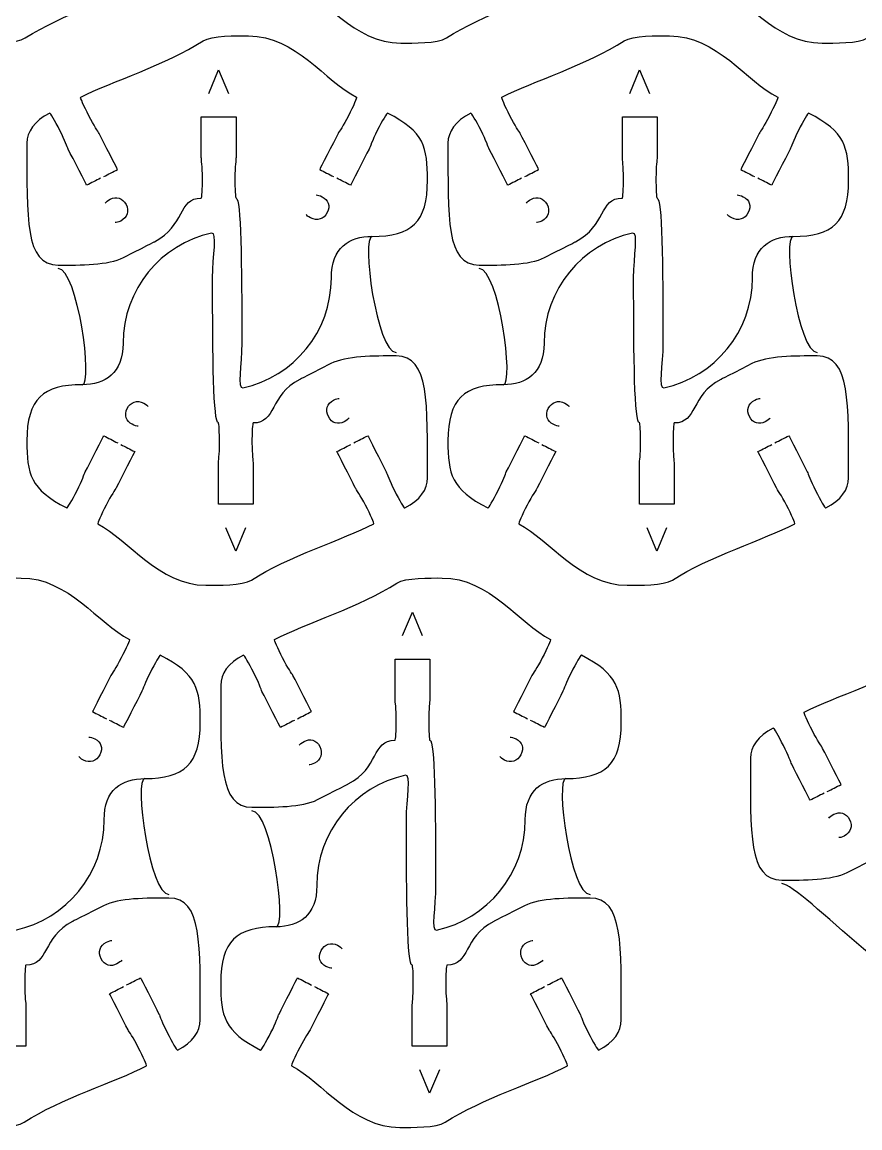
# Model space of a CAD drawing. Extents: x 0 to 300, y 0 to 300.
# Drawn here: x 150.5 to 222.8, y 105.4 to 200.8 of the extents above; entities that cross this region are included whole.
import ezdxf

# ---------------------------------------------------------------- set-up
doc = ezdxf.new("R2010")
doc.units = 0
doc.header["$MEASUREMENT"] = 0
doc.layers.add('DEFAULT', color=7, linetype='CONTINUOUS')

msp = doc.modelspace()

# ---------------------------------------------------------------- linework, layer by layer
at = {"layer": 'DEFAULT', "color": 250}
for points in [[(166.592, 194.684), (167.43, 196.704), (168.283, 194.684)], [(202.935, 194.684), (203.773, 196.704), (204.626, 194.684)], [(169.76, 157.202), (168.922, 155.181), (168.069, 157.202)], [(206.103, 157.202), (205.265, 155.181), (204.412, 157.202)], [(183.32, 147.892), (184.158, 149.913), (185.011, 147.892)], [(186.488, 110.41), (185.65, 108.39), (184.797, 110.41)]]:
    msp.add_lwpolyline(points, dxfattribs=at)
at = {"layer": 'DEFAULT', "color": 1}
for points, knots in [([(139.481, 211.18), (139.881, 210.974), (140.281, 210.769), (140.681, 210.563), (140.681, 210.563), (139.485, 208.227), (139.086, 207.444), (139.009, 207.289), (138.642, 206.795), (138.204, 205.934), (137.76, 205.07), (137.446, 204.357), (137.492, 204.329), (140.166, 202.964), (142.755, 199.03), (146.83, 199.03), (147.871, 199.03), (149.994, 198.985), (150.749, 199.471), (153.903, 201.507), (158.641, 202.964), (161.311, 204.329), (161.361, 204.357), (161.043, 205.07), (160.606, 205.934), (160.165, 206.795), (159.798, 207.289), (159.72, 207.444), (159.322, 208.227), (158.122, 210.563), (158.122, 210.563), (158.523, 210.769), (158.924, 210.974), (159.325, 211.18)], [0, 0, 0, 0, 3.823938, 3.823938, 3.823938, 4.823938, 4.823938, 4.823938, 5.823938, 5.823938, 5.823938, 6.823938, 6.823938, 6.823938, 7.823938, 7.823938, 7.823938, 8.823938, 8.823938, 8.823938, 9.823938, 9.823938, 9.823938, 10.823938, 10.823938, 10.823938, 11.823938, 11.823938, 11.823938, 12.823938, 12.823938, 12.823938, 16.65677, 16.65677, 16.65677, 16.65677]), ([(175.824, 211.18), (176.224, 210.974), (176.624, 210.769), (177.023, 210.563), (177.023, 210.563), (175.827, 208.227), (175.429, 207.444), (175.351, 207.289), (174.984, 206.795), (174.547, 205.934), (174.102, 205.07), (173.788, 204.357), (173.834, 204.329), (176.508, 202.964), (179.098, 199.03), (183.172, 199.03), (184.213, 199.03), (186.337, 198.985), (187.092, 199.471), (190.245, 201.507), (194.983, 202.964), (197.654, 204.329), (197.703, 204.357), (197.386, 205.07), (196.948, 205.934), (196.507, 206.795), (196.14, 207.289), (196.063, 207.444), (195.664, 208.227), (194.465, 210.563), (194.465, 210.563), (194.866, 210.769), (195.267, 210.974), (195.668, 211.18)], [0, 0, 0, 0, 3.823938, 3.823938, 3.823938, 4.823938, 4.823938, 4.823938, 5.823938, 5.823938, 5.823938, 6.823938, 6.823938, 6.823938, 7.823938, 7.823938, 7.823938, 8.823938, 8.823938, 8.823938, 9.823938, 9.823938, 9.823938, 10.823938, 10.823938, 10.823938, 11.823938, 11.823938, 11.823938, 12.823938, 12.823938, 12.823938, 16.65677, 16.65677, 16.65677, 16.65677]), ([(212.166, 211.18), (212.566, 210.974), (212.966, 210.769), (213.366, 210.563), (213.366, 210.563), (212.17, 208.227), (211.771, 207.444), (211.694, 207.289), (211.327, 206.795), (210.889, 205.934), (210.445, 205.07), (210.131, 204.357), (210.177, 204.329), (212.851, 202.964), (215.44, 199.03), (219.515, 199.03), (220.555, 199.03), (222.679, 198.985), (223.434, 199.471), (226.588, 201.507), (231.326, 202.964), (233.996, 204.329), (234.046, 204.357), (233.728, 205.07), (233.291, 205.934), (232.85, 206.795), (232.483, 207.289), (232.405, 207.444), (232.007, 208.227), (230.807, 210.563), (230.807, 210.563), (231.208, 210.769), (231.609, 210.974), (232.01, 211.18)], [0, 0, 0, 0, 3.823938, 3.823938, 3.823938, 4.823938, 4.823938, 4.823938, 5.823938, 5.823938, 5.823938, 6.823938, 6.823938, 6.823938, 7.823938, 7.823938, 7.823938, 8.823938, 8.823938, 8.823938, 9.823938, 9.823938, 9.823938, 10.823938, 10.823938, 10.823938, 11.823938, 11.823938, 11.823938, 12.823938, 12.823938, 12.823938, 16.65677, 16.65677, 16.65677, 16.65677]), ([(157.516, 187.503), (157.916, 187.707), (158.316, 187.912), (158.716, 188.117), (158.716, 188.117), (157.52, 190.452), (157.121, 191.235), (157.044, 191.39), (156.677, 191.884), (156.236, 192.745), (155.798, 193.609), (155.481, 194.322), (155.53, 194.35), (158.201, 195.715), (162.938, 197.172), (166.092, 199.208), (166.847, 199.698), (168.971, 199.649), (170.012, 199.649), (174.086, 199.649), (176.676, 195.715), (179.346, 194.35), (179.396, 194.322), (179.082, 193.609), (178.637, 192.745), (178.2, 191.884), (177.833, 191.39), (177.755, 191.235), (177.356, 190.452), (176.161, 188.117), (176.161, 188.117), (176.56, 187.912), (176.96, 187.707), (177.36, 187.503)], [0, 0, 0, 0, 3.819372, 3.819372, 3.819372, 4.819372, 4.819372, 4.819372, 5.819372, 5.819372, 5.819372, 6.819372, 6.819372, 6.819372, 7.819372, 7.819372, 7.819372, 8.819372, 8.819372, 8.819372, 9.819372, 9.819372, 9.819372, 10.819372, 10.819372, 10.819372, 11.819372, 11.819372, 11.819372, 12.819372, 12.819372, 12.819372, 16.638743, 16.638743, 16.638743, 16.638743]), ([(193.859, 187.503), (194.258, 187.707), (194.658, 187.912), (195.058, 188.117), (195.058, 188.117), (193.862, 190.452), (193.464, 191.235), (193.386, 191.39), (193.019, 191.884), (192.578, 192.745), (192.141, 193.609), (191.823, 194.322), (191.872, 194.35), (194.543, 195.715), (199.281, 197.172), (202.435, 199.208), (203.19, 199.698), (205.313, 199.649), (206.354, 199.649), (210.429, 199.649), (213.018, 195.715), (215.689, 194.35), (215.738, 194.322), (215.424, 193.609), (214.979, 192.745), (214.542, 191.884), (214.175, 191.39), (214.097, 191.235), (213.699, 190.452), (212.503, 188.117), (212.503, 188.117), (212.903, 187.912), (213.303, 187.707), (213.702, 187.503)], [0, 0, 0, 0, 3.819372, 3.819372, 3.819372, 4.819372, 4.819372, 4.819372, 5.819372, 5.819372, 5.819372, 6.819372, 6.819372, 6.819372, 7.819372, 7.819372, 7.819372, 8.819372, 8.819372, 8.819372, 9.819372, 9.819372, 9.819372, 10.819372, 10.819372, 10.819372, 11.819372, 11.819372, 11.819372, 12.819372, 12.819372, 12.819372, 16.638743, 16.638743, 16.638743, 16.638743]), ([(157.248, 187.365), (156.847, 187.161), (156.446, 186.956), (156.045, 186.751), (156.045, 186.751), (154.849, 189.09), (154.451, 189.866), (154.373, 190.022), (154.182, 190.611), (153.745, 191.472), (153.304, 192.332), (152.909, 193.01), (152.86, 192.985), (151.515, 192.297), (150.891, 191.383), (150.891, 190.378), (150.891, 183.904), (150.704, 179.862), (153.59, 179.862), (155.498, 179.862), (157.925, 179.858), (159.231, 180.518), (161.901, 181.88), (161.901, 181.883), (161.901, 181.883), (164.572, 183.248), (163.912, 185.651), (165.941, 185.651), (165.993, 185.651), (166.039, 186.434), (166.039, 187.4), (166.039, 188.371), (165.941, 188.977), (165.941, 189.154), (165.941, 190.32), (165.941, 191.487), (165.941, 192.653), (166.94, 192.653), (167.94, 192.653), (168.939, 192.653), (168.939, 191.487), (168.939, 190.32), (168.939, 189.154), (168.939, 188.977), (168.84, 188.371), (168.84, 187.4), (168.84, 186.434), (168.883, 185.651), (168.939, 185.651), (169.373, 185.651), (169.44, 180.045), (169.44, 173.113), (169.44, 171.268), (168.999, 169.162), (169.528, 169.261), (173.899, 170.22), (177.169, 174.111), (177.169, 178.768), (177.169, 181.372), (178.708, 182.342), (180.69, 182.342), (184.073, 182.342), (185.467, 183.569), (185.467, 187.192), (185.467, 190.046), (185.192, 191.362), (182.02, 192.985), (181.971, 193.01), (181.576, 192.332), (181.131, 191.472), (180.694, 190.611), (180.503, 190.022), (180.426, 189.87), (180.027, 189.09), (178.831, 186.751), (178.831, 186.751), (178.431, 186.956), (178.031, 187.161), (177.632, 187.365)], [0, 0, 0, 0, 3.828276, 3.828276, 3.828276, 4.828276, 4.828276, 4.828276, 5.828276, 5.828276, 5.828276, 6.828276, 6.828276, 6.828276, 7.828276, 7.828276, 7.828276, 8.828276, 8.828276, 8.828276, 9.828276, 9.828276, 9.828276, 10.828276, 10.828276, 10.828276, 11.828276, 11.828276, 11.828276, 12.828276, 12.828276, 12.828276, 13.828276, 13.828276, 13.828276, 23.748276, 23.748276, 23.748276, 32.248276, 32.248276, 32.248276, 42.168276, 42.168276, 42.168276, 43.168276, 43.168276, 43.168276, 44.168276, 44.168276, 44.168276, 45.168276, 45.168276, 45.168276, 46.168276, 46.168276, 46.168276, 47.168276, 47.168276, 47.168276, 48.168276, 48.168276, 48.168276, 49.168276, 49.168276, 49.168276, 50.168276, 50.168276, 50.168276, 51.168276, 51.168276, 51.168276, 52.168276, 52.168276, 52.168276, 53.168276, 53.168276, 53.168276, 56.987648, 56.987648, 56.987648, 56.987648]), ([(193.591, 187.365), (193.19, 187.161), (192.789, 186.956), (192.388, 186.751), (192.388, 186.751), (191.192, 189.09), (190.793, 189.866), (190.715, 190.022), (190.525, 190.611), (190.087, 191.472), (189.646, 192.332), (189.251, 193.01), (189.202, 192.985), (187.858, 192.297), (187.233, 191.383), (187.233, 190.378), (187.233, 183.904), (187.046, 179.862), (189.932, 179.862), (191.841, 179.862), (194.268, 179.858), (195.573, 180.518), (198.244, 181.88), (198.244, 181.883), (198.244, 181.883), (200.914, 183.248), (200.254, 185.651), (202.283, 185.651), (202.336, 185.651), (202.382, 186.434), (202.382, 187.4), (202.382, 188.371), (202.283, 188.977), (202.283, 189.154), (202.283, 190.32), (202.283, 191.487), (202.283, 192.653), (203.282, 192.653), (204.282, 192.653), (205.282, 192.653), (205.282, 191.487), (205.282, 190.32), (205.282, 189.154), (205.282, 188.977), (205.183, 188.371), (205.183, 187.4), (205.183, 186.434), (205.225, 185.651), (205.282, 185.651), (205.715, 185.651), (205.783, 180.045), (205.783, 173.113), (205.783, 171.268), (205.342, 169.162), (205.871, 169.261), (210.242, 170.22), (213.512, 174.111), (213.512, 178.768), (213.512, 181.372), (215.05, 182.342), (217.033, 182.342), (220.416, 182.342), (221.809, 183.569), (221.809, 187.192), (221.809, 190.046), (221.534, 191.362), (218.363, 192.985), (218.313, 193.01), (217.918, 192.332), (217.474, 191.472), (217.036, 190.611), (216.846, 190.022), (216.768, 189.87), (216.369, 189.09), (215.173, 186.751), (215.173, 186.751), (214.774, 186.956), (214.374, 187.161), (213.974, 187.365)], [0, 0, 0, 0, 3.828276, 3.828276, 3.828276, 4.828276, 4.828276, 4.828276, 5.828276, 5.828276, 5.828276, 6.828276, 6.828276, 6.828276, 7.828276, 7.828276, 7.828276, 8.828276, 8.828276, 8.828276, 9.828276, 9.828276, 9.828276, 10.828276, 10.828276, 10.828276, 11.828276, 11.828276, 11.828276, 12.828276, 12.828276, 12.828276, 13.828276, 13.828276, 13.828276, 23.748276, 23.748276, 23.748276, 32.248276, 32.248276, 32.248276, 42.168276, 42.168276, 42.168276, 43.168276, 43.168276, 43.168276, 44.168276, 44.168276, 44.168276, 45.168276, 45.168276, 45.168276, 46.168276, 46.168276, 46.168276, 47.168276, 47.168276, 47.168276, 48.168276, 48.168276, 48.168276, 49.168276, 49.168276, 49.168276, 50.168276, 50.168276, 50.168276, 51.168276, 51.168276, 51.168276, 52.168276, 52.168276, 52.168276, 53.168276, 53.168276, 53.168276, 56.987648, 56.987648, 56.987648, 56.987648]), ([(179.106, 164.523), (179.507, 164.727), (179.908, 164.932), (180.309, 165.137), (180.309, 165.137), (181.505, 162.794), (181.904, 162.018), (181.981, 161.863), (182.172, 161.277), (182.609, 160.416), (183.05, 159.556), (183.445, 158.875), (183.495, 158.903), (184.839, 159.587), (185.463, 160.501), (185.463, 161.51), (185.463, 167.98), (185.65, 172.026), (182.765, 172.026), (180.852, 172.026), (178.429, 172.03), (177.124, 171.367), (174.457, 170.009), (174.453, 170.001), (174.453, 170.001), (171.783, 168.636), (172.442, 166.237), (170.414, 166.237), (170.361, 166.237), (170.315, 165.454), (170.315, 164.488), (170.315, 163.517), (170.414, 162.911), (170.414, 162.734), (170.414, 161.568), (170.414, 160.401), (170.414, 159.235), (169.414, 159.235), (168.415, 159.235), (167.415, 159.235), (167.415, 160.401), (167.415, 161.568), (167.415, 162.734), (167.415, 162.911), (167.514, 163.517), (167.514, 164.488), (167.514, 165.454), (167.472, 166.237), (167.415, 166.237), (166.981, 166.237), (166.914, 171.843), (166.914, 178.775), (166.914, 180.62), (167.355, 182.726), (166.826, 182.627), (162.455, 181.668), (159.185, 177.777), (159.185, 173.12), (159.185, 170.517), (157.647, 169.543), (155.664, 169.543), (152.281, 169.543), (150.888, 168.315), (150.888, 164.696), (150.888, 161.838), (151.163, 160.526), (154.334, 158.903), (154.384, 158.875), (154.779, 159.556), (155.223, 160.413), (155.661, 161.277), (155.848, 161.863), (155.925, 162.018), (156.324, 162.794), (157.523, 165.137), (157.523, 165.137), (157.924, 164.931), (158.325, 164.725), (158.726, 164.519)], [0, 0, 0, 0, 3.828276, 3.828276, 3.828276, 4.828276, 4.828276, 4.828276, 5.828276, 5.828276, 5.828276, 6.828276, 6.828276, 6.828276, 7.828276, 7.828276, 7.828276, 8.828276, 8.828276, 8.828276, 9.828276, 9.828276, 9.828276, 10.828276, 10.828276, 10.828276, 11.828276, 11.828276, 11.828276, 12.828276, 12.828276, 12.828276, 13.828276, 13.828276, 13.828276, 23.748276, 23.748276, 23.748276, 32.248276, 32.248276, 32.248276, 42.168276, 42.168276, 42.168276, 43.168276, 43.168276, 43.168276, 44.168276, 44.168276, 44.168276, 45.168276, 45.168276, 45.168276, 46.168276, 46.168276, 46.168276, 47.168276, 47.168276, 47.168276, 48.168276, 48.168276, 48.168276, 49.168276, 49.168276, 49.168276, 50.168276, 50.168276, 50.168276, 51.168276, 51.168276, 51.168276, 52.168276, 52.168276, 52.168276, 53.168276, 53.168276, 53.168276, 57.001108, 57.001108, 57.001108, 57.001108]), ([(215.449, 164.523), (215.85, 164.727), (216.251, 164.932), (216.652, 165.137), (216.652, 165.137), (217.848, 162.794), (218.246, 162.018), (218.324, 161.863), (218.514, 161.277), (218.952, 160.416), (219.393, 159.556), (219.788, 158.875), (219.837, 158.903), (221.181, 159.587), (221.806, 160.501), (221.806, 161.51), (221.806, 167.98), (221.993, 172.026), (219.107, 172.026), (217.195, 172.026), (214.771, 172.03), (213.466, 171.367), (210.799, 170.009), (210.795, 170.001), (210.795, 170.001), (208.125, 168.636), (208.785, 166.237), (206.756, 166.237), (206.703, 166.237), (206.657, 165.454), (206.657, 164.488), (206.657, 163.517), (206.756, 162.911), (206.756, 162.734), (206.756, 161.568), (206.756, 160.401), (206.756, 159.235), (205.757, 159.235), (204.757, 159.235), (203.758, 159.235), (203.758, 160.401), (203.758, 161.568), (203.758, 162.734), (203.758, 162.911), (203.856, 163.517), (203.856, 164.488), (203.856, 165.454), (203.814, 166.237), (203.758, 166.237), (203.324, 166.237), (203.257, 171.843), (203.257, 178.775), (203.257, 180.62), (203.698, 182.726), (203.168, 182.627), (198.798, 181.668), (195.527, 177.777), (195.527, 173.12), (195.527, 170.517), (193.989, 169.543), (192.007, 169.543), (188.623, 169.543), (187.23, 168.315), (187.23, 164.696), (187.23, 161.838), (187.505, 160.526), (190.677, 158.903), (190.726, 158.875), (191.121, 159.556), (191.566, 160.413), (192.003, 161.277), (192.19, 161.863), (192.268, 162.018), (192.666, 162.794), (193.866, 165.137), (193.866, 165.137), (194.267, 164.931), (194.668, 164.725), (195.069, 164.519)], [0, 0, 0, 0, 3.828276, 3.828276, 3.828276, 4.828276, 4.828276, 4.828276, 5.828276, 5.828276, 5.828276, 6.828276, 6.828276, 6.828276, 7.828276, 7.828276, 7.828276, 8.828276, 8.828276, 8.828276, 9.828276, 9.828276, 9.828276, 10.828276, 10.828276, 10.828276, 11.828276, 11.828276, 11.828276, 12.828276, 12.828276, 12.828276, 13.828276, 13.828276, 13.828276, 23.748276, 23.748276, 23.748276, 32.248276, 32.248276, 32.248276, 42.168276, 42.168276, 42.168276, 43.168276, 43.168276, 43.168276, 44.168276, 44.168276, 44.168276, 45.168276, 45.168276, 45.168276, 46.168276, 46.168276, 46.168276, 47.168276, 47.168276, 47.168276, 48.168276, 48.168276, 48.168276, 49.168276, 49.168276, 49.168276, 50.168276, 50.168276, 50.168276, 51.168276, 51.168276, 51.168276, 52.168276, 52.168276, 52.168276, 53.168276, 53.168276, 53.168276, 57.001108, 57.001108, 57.001108, 57.001108]), ([(158.994, 164.385), (159.394, 164.179), (159.794, 163.974), (160.194, 163.768), (160.194, 163.768), (158.998, 161.432), (158.599, 160.649), (158.522, 160.494), (158.155, 160), (157.717, 159.139), (157.273, 158.275), (156.959, 157.563), (157.005, 157.534), (159.679, 156.169), (162.268, 152.236), (166.343, 152.236), (167.383, 152.236), (169.507, 152.19), (170.262, 152.677), (173.416, 154.712), (178.154, 156.169), (180.824, 157.534), (180.874, 157.563), (180.556, 158.275), (180.119, 159.139), (179.678, 160), (179.311, 160.494), (179.233, 160.649), (178.835, 161.432), (177.635, 163.768), (177.635, 163.768), (178.036, 163.974), (178.437, 164.179), (178.838, 164.385)], [0, 0, 0, 0, 3.823938, 3.823938, 3.823938, 4.823938, 4.823938, 4.823938, 5.823938, 5.823938, 5.823938, 6.823938, 6.823938, 6.823938, 7.823938, 7.823938, 7.823938, 8.823938, 8.823938, 8.823938, 9.823938, 9.823938, 9.823938, 10.823938, 10.823938, 10.823938, 11.823938, 11.823938, 11.823938, 12.823938, 12.823938, 12.823938, 16.65677, 16.65677, 16.65677, 16.65677]), ([(195.337, 164.385), (195.737, 164.179), (196.136, 163.974), (196.536, 163.768), (196.536, 163.768), (195.34, 161.432), (194.942, 160.649), (194.864, 160.494), (194.497, 160), (194.06, 159.139), (193.615, 158.275), (193.301, 157.563), (193.347, 157.534), (196.021, 156.169), (198.611, 152.236), (202.685, 152.236), (203.726, 152.236), (205.85, 152.19), (206.604, 152.677), (209.758, 154.712), (214.496, 156.169), (217.167, 157.534), (217.216, 157.563), (216.899, 158.275), (216.461, 159.139), (216.02, 160), (215.653, 160.494), (215.576, 160.649), (215.177, 161.432), (213.978, 163.768), (213.978, 163.768), (214.379, 163.974), (214.78, 164.179), (215.181, 164.385)], [0, 0, 0, 0, 3.823938, 3.823938, 3.823938, 4.823938, 4.823938, 4.823938, 5.823938, 5.823938, 5.823938, 6.823938, 6.823938, 6.823938, 7.823938, 7.823938, 7.823938, 8.823938, 8.823938, 8.823938, 9.823938, 9.823938, 9.823938, 10.823938, 10.823938, 10.823938, 11.823938, 11.823938, 11.823938, 12.823938, 12.823938, 12.823938, 16.65677, 16.65677, 16.65677, 16.65677]), ([(137.901, 140.712), (138.301, 140.916), (138.701, 141.121), (139.101, 141.325), (139.101, 141.325), (137.905, 143.661), (137.506, 144.444), (137.429, 144.599), (137.062, 145.093), (136.621, 145.954), (136.183, 146.818), (135.866, 147.531), (135.915, 147.559), (138.586, 148.924), (143.324, 150.381), (146.477, 152.417), (147.232, 152.907), (149.356, 152.858), (150.397, 152.858), (154.471, 152.858), (157.061, 148.924), (159.731, 147.559), (159.781, 147.531), (159.467, 146.818), (159.022, 145.954), (158.585, 145.093), (158.218, 144.599), (158.14, 144.444), (157.742, 143.661), (156.546, 141.325), (156.546, 141.325), (156.946, 141.121), (157.345, 140.916), (157.745, 140.712)], [0, 0, 0, 0, 3.819372, 3.819372, 3.819372, 4.819372, 4.819372, 4.819372, 5.819372, 5.819372, 5.819372, 6.819372, 6.819372, 6.819372, 7.819372, 7.819372, 7.819372, 8.819372, 8.819372, 8.819372, 9.819372, 9.819372, 9.819372, 10.819372, 10.819372, 10.819372, 11.819372, 11.819372, 11.819372, 12.819372, 12.819372, 12.819372, 16.638743, 16.638743, 16.638743, 16.638743]), ([(174.244, 140.712), (174.644, 140.916), (175.043, 141.121), (175.443, 141.325), (175.443, 141.325), (174.247, 143.661), (173.849, 144.444), (173.771, 144.599), (173.404, 145.093), (172.963, 145.954), (172.526, 146.818), (172.208, 147.531), (172.258, 147.559), (174.928, 148.924), (179.666, 150.381), (182.82, 152.417), (183.575, 152.907), (185.699, 152.858), (186.739, 152.858), (190.814, 152.858), (193.403, 148.924), (196.074, 147.559), (196.123, 147.531), (195.809, 146.818), (195.365, 145.954), (194.927, 145.093), (194.56, 144.599), (194.483, 144.444), (194.084, 143.661), (192.888, 141.325), (192.888, 141.325), (193.288, 141.121), (193.688, 140.916), (194.088, 140.712)], [0, 0, 0, 0, 3.819372, 3.819372, 3.819372, 4.819372, 4.819372, 4.819372, 5.819372, 5.819372, 5.819372, 6.819372, 6.819372, 6.819372, 7.819372, 7.819372, 7.819372, 8.819372, 8.819372, 8.819372, 9.819372, 9.819372, 9.819372, 10.819372, 10.819372, 10.819372, 11.819372, 11.819372, 11.819372, 12.819372, 12.819372, 12.819372, 16.638743, 16.638743, 16.638743, 16.638743]), ([(137.633, 140.574), (137.232, 140.369), (136.831, 140.165), (136.43, 139.96), (136.43, 139.96), (135.234, 142.299), (134.836, 143.075), (134.758, 143.23), (134.568, 143.819), (134.13, 144.68), (133.689, 145.541), (133.294, 146.218), (133.245, 146.194), (131.901, 145.506), (131.276, 144.592), (131.276, 143.587), (131.276, 137.113), (131.089, 133.07), (133.975, 133.07), (135.884, 133.07), (138.311, 133.067), (139.616, 133.727), (142.286, 135.088), (142.286, 135.092), (142.286, 135.092), (144.957, 136.457), (144.297, 138.859), (146.326, 138.859), (146.379, 138.859), (146.425, 139.643), (146.425, 140.609), (146.425, 141.579), (146.326, 142.186), (146.326, 142.363), (146.326, 143.529), (146.326, 144.696), (146.326, 145.862), (147.325, 145.862), (148.325, 145.862), (149.324, 145.862), (149.324, 144.696), (149.324, 143.529), (149.324, 142.363), (149.324, 142.186), (149.226, 141.579), (149.226, 140.609), (149.226, 139.643), (149.268, 138.859), (149.324, 138.859), (149.758, 138.859), (149.825, 133.254), (149.825, 126.322), (149.825, 124.477), (149.384, 122.371), (149.914, 122.469), (154.284, 123.429), (157.555, 127.32), (157.555, 131.977), (157.555, 134.58), (159.093, 135.55), (161.075, 135.55), (164.459, 135.55), (165.852, 136.778), (165.852, 140.401), (165.852, 143.255), (165.577, 144.571), (162.405, 146.194), (162.356, 146.218), (161.961, 145.541), (161.516, 144.68), (161.079, 143.819), (160.888, 143.23), (160.811, 143.079), (160.412, 142.299), (159.216, 139.96), (159.216, 139.96), (158.816, 140.165), (158.417, 140.369), (158.017, 140.574)], [0, 0, 0, 0, 3.828276, 3.828276, 3.828276, 4.828276, 4.828276, 4.828276, 5.828276, 5.828276, 5.828276, 6.828276, 6.828276, 6.828276, 7.828276, 7.828276, 7.828276, 8.828276, 8.828276, 8.828276, 9.828276, 9.828276, 9.828276, 10.828276, 10.828276, 10.828276, 11.828276, 11.828276, 11.828276, 12.828276, 12.828276, 12.828276, 13.828276, 13.828276, 13.828276, 23.748276, 23.748276, 23.748276, 32.248276, 32.248276, 32.248276, 42.168276, 42.168276, 42.168276, 43.168276, 43.168276, 43.168276, 44.168276, 44.168276, 44.168276, 45.168276, 45.168276, 45.168276, 46.168276, 46.168276, 46.168276, 47.168276, 47.168276, 47.168276, 48.168276, 48.168276, 48.168276, 49.168276, 49.168276, 49.168276, 50.168276, 50.168276, 50.168276, 51.168276, 51.168276, 51.168276, 52.168276, 52.168276, 52.168276, 53.168276, 53.168276, 53.168276, 56.987648, 56.987648, 56.987648, 56.987648]), ([(173.976, 140.574), (173.575, 140.369), (173.174, 140.165), (172.773, 139.96), (172.773, 139.96), (171.577, 142.299), (171.178, 143.075), (171.101, 143.23), (170.91, 143.819), (170.473, 144.68), (170.032, 145.541), (169.637, 146.218), (169.587, 146.194), (168.243, 145.506), (167.619, 144.592), (167.619, 143.587), (167.619, 137.113), (167.432, 133.07), (170.317, 133.07), (172.226, 133.07), (174.653, 133.067), (175.958, 133.727), (178.629, 135.088), (178.629, 135.092), (178.629, 135.092), (181.299, 136.457), (180.64, 138.859), (182.668, 138.859), (182.721, 138.859), (182.767, 139.643), (182.767, 140.609), (182.767, 141.579), (182.668, 142.186), (182.668, 142.363), (182.668, 143.529), (182.668, 144.696), (182.668, 145.862), (183.668, 145.862), (184.667, 145.862), (185.667, 145.862), (185.667, 144.696), (185.667, 143.529), (185.667, 142.363), (185.667, 142.186), (185.568, 141.579), (185.568, 140.609), (185.568, 139.643), (185.61, 138.859), (185.667, 138.859), (186.101, 138.859), (186.168, 133.254), (186.168, 126.322), (186.168, 124.477), (185.727, 122.371), (186.256, 122.469), (190.627, 123.429), (193.897, 127.32), (193.897, 131.977), (193.897, 134.58), (195.435, 135.55), (197.418, 135.55), (200.801, 135.55), (202.194, 136.778), (202.194, 140.401), (202.194, 143.255), (201.919, 144.571), (198.748, 146.194), (198.698, 146.218), (198.303, 145.541), (197.859, 144.68), (197.421, 143.819), (197.231, 143.23), (197.153, 143.079), (196.755, 142.299), (195.559, 139.96), (195.559, 139.96), (195.159, 140.165), (194.759, 140.369), (194.359, 140.574)], [0, 0, 0, 0, 3.828276, 3.828276, 3.828276, 4.828276, 4.828276, 4.828276, 5.828276, 5.828276, 5.828276, 6.828276, 6.828276, 6.828276, 7.828276, 7.828276, 7.828276, 8.828276, 8.828276, 8.828276, 9.828276, 9.828276, 9.828276, 10.828276, 10.828276, 10.828276, 11.828276, 11.828276, 11.828276, 12.828276, 12.828276, 12.828276, 13.828276, 13.828276, 13.828276, 23.748276, 23.748276, 23.748276, 32.248276, 32.248276, 32.248276, 42.168276, 42.168276, 42.168276, 43.168276, 43.168276, 43.168276, 44.168276, 44.168276, 44.168276, 45.168276, 45.168276, 45.168276, 46.168276, 46.168276, 46.168276, 47.168276, 47.168276, 47.168276, 48.168276, 48.168276, 48.168276, 49.168276, 49.168276, 49.168276, 50.168276, 50.168276, 50.168276, 51.168276, 51.168276, 51.168276, 52.168276, 52.168276, 52.168276, 53.168276, 53.168276, 53.168276, 56.987648, 56.987648, 56.987648, 56.987648]), ([(219.964, 134.421), (220.364, 134.626), (220.764, 134.83), (221.164, 135.035), (221.164, 135.035), (219.968, 137.37), (219.569, 138.153), (219.491, 138.309), (219.125, 138.802), (218.684, 139.663), (218.246, 140.527), (217.929, 141.24), (217.978, 141.268), (220.649, 142.634), (225.386, 144.091), (228.54, 146.126), (229.295, 146.616), (231.419, 146.567), (232.46, 146.567), (236.534, 146.567), (239.124, 142.634), (241.794, 141.268), (241.843, 141.24), (241.529, 140.527), (241.085, 139.663), (240.648, 138.802), (240.281, 138.309), (240.203, 138.153), (239.804, 137.37), (238.608, 135.035), (238.608, 135.035), (239.008, 134.83), (239.408, 134.626), (239.808, 134.421)], [0, 0, 0, 0, 3.819372, 3.819372, 3.819372, 4.819372, 4.819372, 4.819372, 5.819372, 5.819372, 5.819372, 6.819372, 6.819372, 6.819372, 7.819372, 7.819372, 7.819372, 8.819372, 8.819372, 8.819372, 9.819372, 9.819372, 9.819372, 10.819372, 10.819372, 10.819372, 11.819372, 11.819372, 11.819372, 12.819372, 12.819372, 12.819372, 16.638743, 16.638743, 16.638743, 16.638743]), ([(219.696, 134.283), (219.295, 134.079), (218.894, 133.874), (218.493, 133.67), (218.493, 133.67), (217.297, 136.008), (216.899, 136.785), (216.821, 136.94), (216.63, 137.529), (216.193, 138.39), (215.752, 139.25), (215.357, 139.928), (215.307, 139.903), (213.963, 139.215), (213.339, 138.301), (213.339, 137.296), (213.339, 130.823), (213.152, 126.78), (216.038, 126.78), (217.946, 126.78), (220.373, 126.776), (221.679, 127.436), (224.349, 128.798), (224.349, 128.801), (224.349, 128.801), (227.02, 130.166), (226.36, 132.569), (228.388, 132.569), (228.441, 132.569), (228.487, 133.352), (228.487, 134.319), (228.487, 135.289), (228.388, 135.896), (228.388, 136.072), (228.388, 137.238), (228.388, 138.405), (228.388, 139.571), (229.388, 139.571), (230.388, 139.571), (231.387, 139.571), (231.387, 138.405), (231.387, 137.238), (231.387, 136.072), (231.387, 135.896), (231.288, 135.289), (231.288, 134.319), (231.288, 133.352), (231.331, 132.569), (231.387, 132.569), (231.821, 132.569), (231.888, 126.963), (231.888, 120.031), (231.888, 118.186), (231.447, 116.08), (231.976, 116.179), (236.347, 117.138), (239.617, 121.029), (239.617, 125.686), (239.617, 128.29), (241.156, 129.26), (243.138, 129.26), (246.521, 129.26), (247.915, 130.487), (247.915, 134.11), (247.915, 136.964), (247.64, 138.28), (244.468, 139.903), (244.419, 139.928), (244.024, 139.25), (243.579, 138.39), (243.142, 137.529), (242.951, 136.94), (242.874, 136.788), (242.475, 136.008), (241.279, 133.67), (241.279, 133.67), (240.879, 133.874), (240.479, 134.079), (240.08, 134.283)], [0, 0, 0, 0, 3.828276, 3.828276, 3.828276, 4.828276, 4.828276, 4.828276, 5.828276, 5.828276, 5.828276, 6.828276, 6.828276, 6.828276, 7.828276, 7.828276, 7.828276, 8.828276, 8.828276, 8.828276, 9.828276, 9.828276, 9.828276, 10.828276, 10.828276, 10.828276, 11.828276, 11.828276, 11.828276, 12.828276, 12.828276, 12.828276, 13.828276, 13.828276, 13.828276, 23.748276, 23.748276, 23.748276, 32.248276, 32.248276, 32.248276, 42.168276, 42.168276, 42.168276, 43.168276, 43.168276, 43.168276, 44.168276, 44.168276, 44.168276, 45.168276, 45.168276, 45.168276, 46.168276, 46.168276, 46.168276, 47.168276, 47.168276, 47.168276, 48.168276, 48.168276, 48.168276, 49.168276, 49.168276, 49.168276, 50.168276, 50.168276, 50.168276, 51.168276, 51.168276, 51.168276, 52.168276, 52.168276, 52.168276, 53.168276, 53.168276, 53.168276, 56.987648, 56.987648, 56.987648, 56.987648]), ([(159.491, 117.732), (159.892, 117.936), (160.293, 118.141), (160.694, 118.345), (160.694, 118.345), (161.89, 116.003), (162.289, 115.227), (162.367, 115.072), (162.557, 114.486), (162.995, 113.625), (163.435, 112.764), (163.831, 112.084), (163.88, 112.112), (165.224, 112.796), (165.848, 113.71), (165.848, 114.719), (165.848, 121.189), (166.035, 125.235), (163.15, 125.235), (161.238, 125.235), (158.814, 125.239), (157.509, 124.575), (154.842, 123.217), (154.838, 123.21), (154.838, 123.21), (152.168, 121.845), (152.827, 119.446), (150.799, 119.446), (150.746, 119.446), (150.7, 118.663), (150.7, 117.696), (150.7, 116.726), (150.799, 116.119), (150.799, 115.943), (150.799, 114.776), (150.799, 113.61), (150.799, 112.443), (149.799, 112.443), (148.8, 112.443), (147.8, 112.443), (147.8, 113.61), (147.8, 114.776), (147.8, 115.943), (147.8, 116.119), (147.899, 116.726), (147.899, 117.696), (147.899, 118.663), (147.857, 119.446), (147.8, 119.446), (147.366, 119.446), (147.299, 125.052), (147.299, 131.984), (147.299, 133.829), (147.74, 135.935), (147.211, 135.836), (142.84, 134.877), (139.57, 130.985), (139.57, 126.329), (139.57, 123.725), (138.032, 122.752), (136.049, 122.752), (132.666, 122.752), (131.273, 121.524), (131.273, 117.904), (131.273, 115.047), (131.548, 113.735), (134.719, 112.112), (134.769, 112.084), (135.164, 112.764), (135.608, 113.622), (136.046, 114.486), (136.233, 115.072), (136.31, 115.227), (136.709, 116.003), (137.908, 118.345), (137.908, 118.345), (138.309, 118.14), (138.71, 117.934), (139.111, 117.728)], [0, 0, 0, 0, 3.828276, 3.828276, 3.828276, 4.828276, 4.828276, 4.828276, 5.828276, 5.828276, 5.828276, 6.828276, 6.828276, 6.828276, 7.828276, 7.828276, 7.828276, 8.828276, 8.828276, 8.828276, 9.828276, 9.828276, 9.828276, 10.828276, 10.828276, 10.828276, 11.828276, 11.828276, 11.828276, 12.828276, 12.828276, 12.828276, 13.828276, 13.828276, 13.828276, 23.748276, 23.748276, 23.748276, 32.248276, 32.248276, 32.248276, 42.168276, 42.168276, 42.168276, 43.168276, 43.168276, 43.168276, 44.168276, 44.168276, 44.168276, 45.168276, 45.168276, 45.168276, 46.168276, 46.168276, 46.168276, 47.168276, 47.168276, 47.168276, 48.168276, 48.168276, 48.168276, 49.168276, 49.168276, 49.168276, 50.168276, 50.168276, 50.168276, 51.168276, 51.168276, 51.168276, 52.168276, 52.168276, 52.168276, 53.168276, 53.168276, 53.168276, 57.001108, 57.001108, 57.001108, 57.001108]), ([(195.834, 117.732), (196.235, 117.936), (196.636, 118.141), (197.037, 118.345), (197.037, 118.345), (198.233, 116.003), (198.631, 115.227), (198.709, 115.072), (198.899, 114.486), (199.337, 113.625), (199.778, 112.764), (200.173, 112.084), (200.222, 112.112), (201.566, 112.796), (202.191, 113.71), (202.191, 114.719), (202.191, 121.189), (202.378, 125.235), (199.492, 125.235), (197.58, 125.235), (195.157, 125.239), (193.851, 124.575), (191.184, 123.217), (191.181, 123.21), (191.181, 123.21), (188.51, 121.845), (189.17, 119.446), (187.141, 119.446), (187.088, 119.446), (187.043, 118.663), (187.043, 117.696), (187.043, 116.726), (187.141, 116.119), (187.141, 115.943), (187.141, 114.776), (187.141, 113.61), (187.141, 112.443), (186.142, 112.443), (185.142, 112.443), (184.143, 112.443), (184.143, 113.61), (184.143, 114.776), (184.143, 115.943), (184.143, 116.119), (184.242, 116.726), (184.242, 117.696), (184.242, 118.663), (184.199, 119.446), (184.143, 119.446), (183.709, 119.446), (183.642, 125.052), (183.642, 131.984), (183.642, 133.829), (184.083, 135.935), (183.554, 135.836), (179.183, 134.877), (175.912, 130.985), (175.912, 126.329), (175.912, 123.725), (174.374, 122.752), (172.392, 122.752), (169.009, 122.752), (167.615, 121.524), (167.615, 117.904), (167.615, 115.047), (167.89, 113.735), (171.062, 112.112), (171.111, 112.084), (171.506, 112.764), (171.951, 113.622), (172.388, 114.486), (172.575, 115.072), (172.653, 115.227), (173.051, 116.003), (174.251, 118.345), (174.251, 118.345), (174.652, 118.14), (175.053, 117.934), (175.454, 117.728)], [0, 0, 0, 0, 3.828276, 3.828276, 3.828276, 4.828276, 4.828276, 4.828276, 5.828276, 5.828276, 5.828276, 6.828276, 6.828276, 6.828276, 7.828276, 7.828276, 7.828276, 8.828276, 8.828276, 8.828276, 9.828276, 9.828276, 9.828276, 10.828276, 10.828276, 10.828276, 11.828276, 11.828276, 11.828276, 12.828276, 12.828276, 12.828276, 13.828276, 13.828276, 13.828276, 23.748276, 23.748276, 23.748276, 32.248276, 32.248276, 32.248276, 42.168276, 42.168276, 42.168276, 43.168276, 43.168276, 43.168276, 44.168276, 44.168276, 44.168276, 45.168276, 45.168276, 45.168276, 46.168276, 46.168276, 46.168276, 47.168276, 47.168276, 47.168276, 48.168276, 48.168276, 48.168276, 49.168276, 49.168276, 49.168276, 50.168276, 50.168276, 50.168276, 51.168276, 51.168276, 51.168276, 52.168276, 52.168276, 52.168276, 53.168276, 53.168276, 53.168276, 57.001108, 57.001108, 57.001108, 57.001108]), ([(139.38, 117.594), (139.779, 117.388), (140.179, 117.182), (140.579, 116.977), (140.579, 116.977), (139.383, 114.641), (138.984, 113.858), (138.907, 113.703), (138.54, 113.209), (138.103, 112.348), (137.658, 111.484), (137.344, 110.771), (137.39, 110.743), (140.064, 109.378), (142.653, 105.444), (146.728, 105.444), (147.769, 105.444), (149.892, 105.398), (150.647, 105.885), (153.801, 107.921), (158.539, 109.378), (161.209, 110.743), (161.259, 110.771), (160.941, 111.484), (160.504, 112.348), (160.063, 113.209), (159.696, 113.703), (159.618, 113.858), (159.22, 114.641), (158.02, 116.977), (158.02, 116.977), (158.421, 117.182), (158.822, 117.388), (159.223, 117.594)], [0, 0, 0, 0, 3.823938, 3.823938, 3.823938, 4.823938, 4.823938, 4.823938, 5.823938, 5.823938, 5.823938, 6.823938, 6.823938, 6.823938, 7.823938, 7.823938, 7.823938, 8.823938, 8.823938, 8.823938, 9.823938, 9.823938, 9.823938, 10.823938, 10.823938, 10.823938, 11.823938, 11.823938, 11.823938, 12.823938, 12.823938, 12.823938, 16.65677, 16.65677, 16.65677, 16.65677]), ([(175.722, 117.594), (176.122, 117.388), (176.522, 117.182), (176.921, 116.977), (176.921, 116.977), (175.726, 114.641), (175.327, 113.858), (175.249, 113.703), (174.882, 113.209), (174.445, 112.348), (174, 111.484), (173.686, 110.771), (173.732, 110.743), (176.406, 109.378), (178.996, 105.444), (183.07, 105.444), (184.111, 105.444), (186.235, 105.398), (186.99, 105.885), (190.144, 107.921), (194.881, 109.378), (197.552, 110.743), (197.601, 110.771), (197.284, 111.484), (196.846, 112.348), (196.405, 113.209), (196.038, 113.703), (195.961, 113.858), (195.562, 114.641), (194.363, 116.977), (194.363, 116.977), (194.764, 117.182), (195.165, 117.388), (195.566, 117.594)], [0, 0, 0, 0, 3.823938, 3.823938, 3.823938, 4.823938, 4.823938, 4.823938, 5.823938, 5.823938, 5.823938, 6.823938, 6.823938, 6.823938, 7.823938, 7.823938, 7.823938, 8.823938, 8.823938, 8.823938, 9.823938, 9.823938, 9.823938, 10.823938, 10.823938, 10.823938, 11.823938, 11.823938, 11.823938, 12.823938, 12.823938, 12.823938, 16.65677, 16.65677, 16.65677, 16.65677])]:
    msp.add_open_spline(points, degree=3, knots=knots, dxfattribs=at)
at = {"layer": 'DEFAULT', "color": 250}
for points in [[(157.658, 185.221), (157.721, 185.307), (157.87, 185.437), (158.089, 185.549), (158.596, 185.809), (159.142, 185.684), (159.444, 185.095), (159.732, 184.532), (159.546, 183.955), (158.989, 183.669), (158.765, 183.554), (158.599, 183.53), (158.521, 183.53)], [(175.861, 185.918), (175.969, 185.917), (176.161, 185.872), (176.38, 185.76), (176.887, 185.501), (177.104, 184.984), (176.802, 184.395), (176.514, 183.832), (175.937, 183.646), (175.379, 183.932), (175.155, 184.047), (175.038, 184.167), (174.993, 184.231)], [(194, 185.221), (194.064, 185.307), (194.213, 185.437), (194.431, 185.549), (194.938, 185.809), (195.484, 185.684), (195.787, 185.095), (196.075, 184.532), (195.889, 183.955), (195.331, 183.669), (195.107, 183.554), (194.941, 183.53), (194.863, 183.53)], [(212.204, 185.918), (212.311, 185.917), (212.504, 185.872), (212.722, 185.76), (213.229, 185.501), (213.447, 184.984), (213.145, 184.395), (212.856, 183.832), (212.279, 183.646), (211.721, 183.932), (211.497, 184.047), (211.38, 184.167), (211.335, 184.231)], [(160.491, 165.967), (160.384, 165.968), (160.191, 166.013), (159.973, 166.125), (159.466, 166.385), (159.249, 166.901), (159.55, 167.49), (159.839, 168.053), (160.416, 168.239), (160.974, 167.953), (161.198, 167.838), (161.315, 167.718), (161.36, 167.655)], [(178.695, 166.665), (178.631, 166.578), (178.482, 166.448), (178.264, 166.336), (177.757, 166.076), (177.211, 166.201), (176.909, 166.79), (176.62, 167.353), (176.806, 167.931), (177.364, 168.216), (177.588, 168.331), (177.754, 168.356), (177.832, 168.355)], [(196.834, 165.967), (196.727, 165.968), (196.534, 166.013), (196.315, 166.125), (195.808, 166.385), (195.591, 166.901), (195.893, 167.49), (196.181, 168.053), (196.759, 168.239), (197.316, 167.953), (197.54, 167.838), (197.657, 167.718), (197.702, 167.655)], [(215.037, 166.665), (214.974, 166.578), (214.825, 166.448), (214.606, 166.336), (214.099, 166.076), (213.553, 166.201), (213.251, 166.79), (212.962, 167.353), (213.149, 167.931), (213.706, 168.216), (213.931, 168.331), (214.096, 168.356), (214.174, 168.355)], [(156.247, 139.127), (156.354, 139.126), (156.546, 139.081), (156.765, 138.969), (157.272, 138.709), (157.49, 138.193), (157.187, 137.604), (156.899, 137.041), (156.322, 136.855), (155.764, 137.141), (155.54, 137.256), (155.423, 137.376), (155.378, 137.439)], [(174.386, 138.429), (174.449, 138.516), (174.598, 138.646), (174.817, 138.758), (175.324, 139.018), (175.869, 138.893), (176.171, 138.304), (176.46, 137.741), (176.274, 137.163), (175.716, 136.878), (175.492, 136.763), (175.326, 136.738), (175.249, 136.739)], [(192.589, 139.127), (192.696, 139.126), (192.889, 139.081), (193.108, 138.969), (193.615, 138.709), (193.832, 138.193), (193.53, 137.604), (193.241, 137.041), (192.664, 136.855), (192.106, 137.141), (191.882, 137.256), (191.766, 137.376), (191.72, 137.439)], [(220.106, 132.139), (220.169, 132.225), (220.318, 132.355), (220.537, 132.467), (221.044, 132.727), (221.59, 132.603), (221.892, 132.013), (222.18, 131.45), (221.994, 130.873), (221.437, 130.587), (221.213, 130.472), (221.047, 130.448), (220.969, 130.448)], [(159.08, 119.874), (159.017, 119.787), (158.868, 119.657), (158.649, 119.545), (158.142, 119.285), (157.596, 119.41), (157.294, 119.999), (157.005, 120.562), (157.192, 121.139), (157.749, 121.425), (157.973, 121.54), (158.139, 121.564), (158.217, 121.564)], [(177.219, 119.176), (177.112, 119.177), (176.919, 119.222), (176.7, 119.334), (176.193, 119.593), (175.976, 120.11), (176.278, 120.699), (176.567, 121.262), (177.144, 121.448), (177.702, 121.162), (177.926, 121.047), (178.042, 120.927), (178.088, 120.863)], [(195.422, 119.874), (195.359, 119.787), (195.21, 119.657), (194.991, 119.545), (194.484, 119.285), (193.939, 119.41), (193.636, 119.999), (193.348, 120.562), (193.534, 121.139), (194.091, 121.425), (194.316, 121.54), (194.482, 121.564), (194.559, 121.564)]]:
    msp.add_open_spline(points, degree=3, knots=[0, 0, 0, 0, 1, 1, 1, 2, 2, 2, 3, 3, 3, 4, 4, 4, 4], dxfattribs=at)
at = {"layer": 'DEFAULT', "color": 1}
for points in [[(180.69, 182.343), (179.715, 182.343), (181.085, 172.325), (182.766, 172.325)], [(217.033, 182.343), (216.057, 182.343), (217.427, 172.325), (219.108, 172.325)], [(155.664, 169.542), (156.639, 169.542), (155.269, 179.56), (153.589, 179.56)], [(192.006, 169.542), (192.981, 169.542), (191.612, 179.56), (189.931, 179.56)], [(161.075, 135.552), (160.1, 135.552), (161.47, 125.534), (163.151, 125.534)], [(197.418, 135.552), (196.442, 135.552), (197.812, 125.534), (199.493, 125.534)], [(172.392, 122.751), (173.367, 122.751), (171.997, 132.769), (170.316, 132.769)], [(231.976, 116.179), (227.839, 114.935), (217.719, 126.48), (216.038, 126.48)]]:
    msp.add_open_spline(points, degree=3, dxfattribs=at)

doc.saveas('drawing.dxf')
